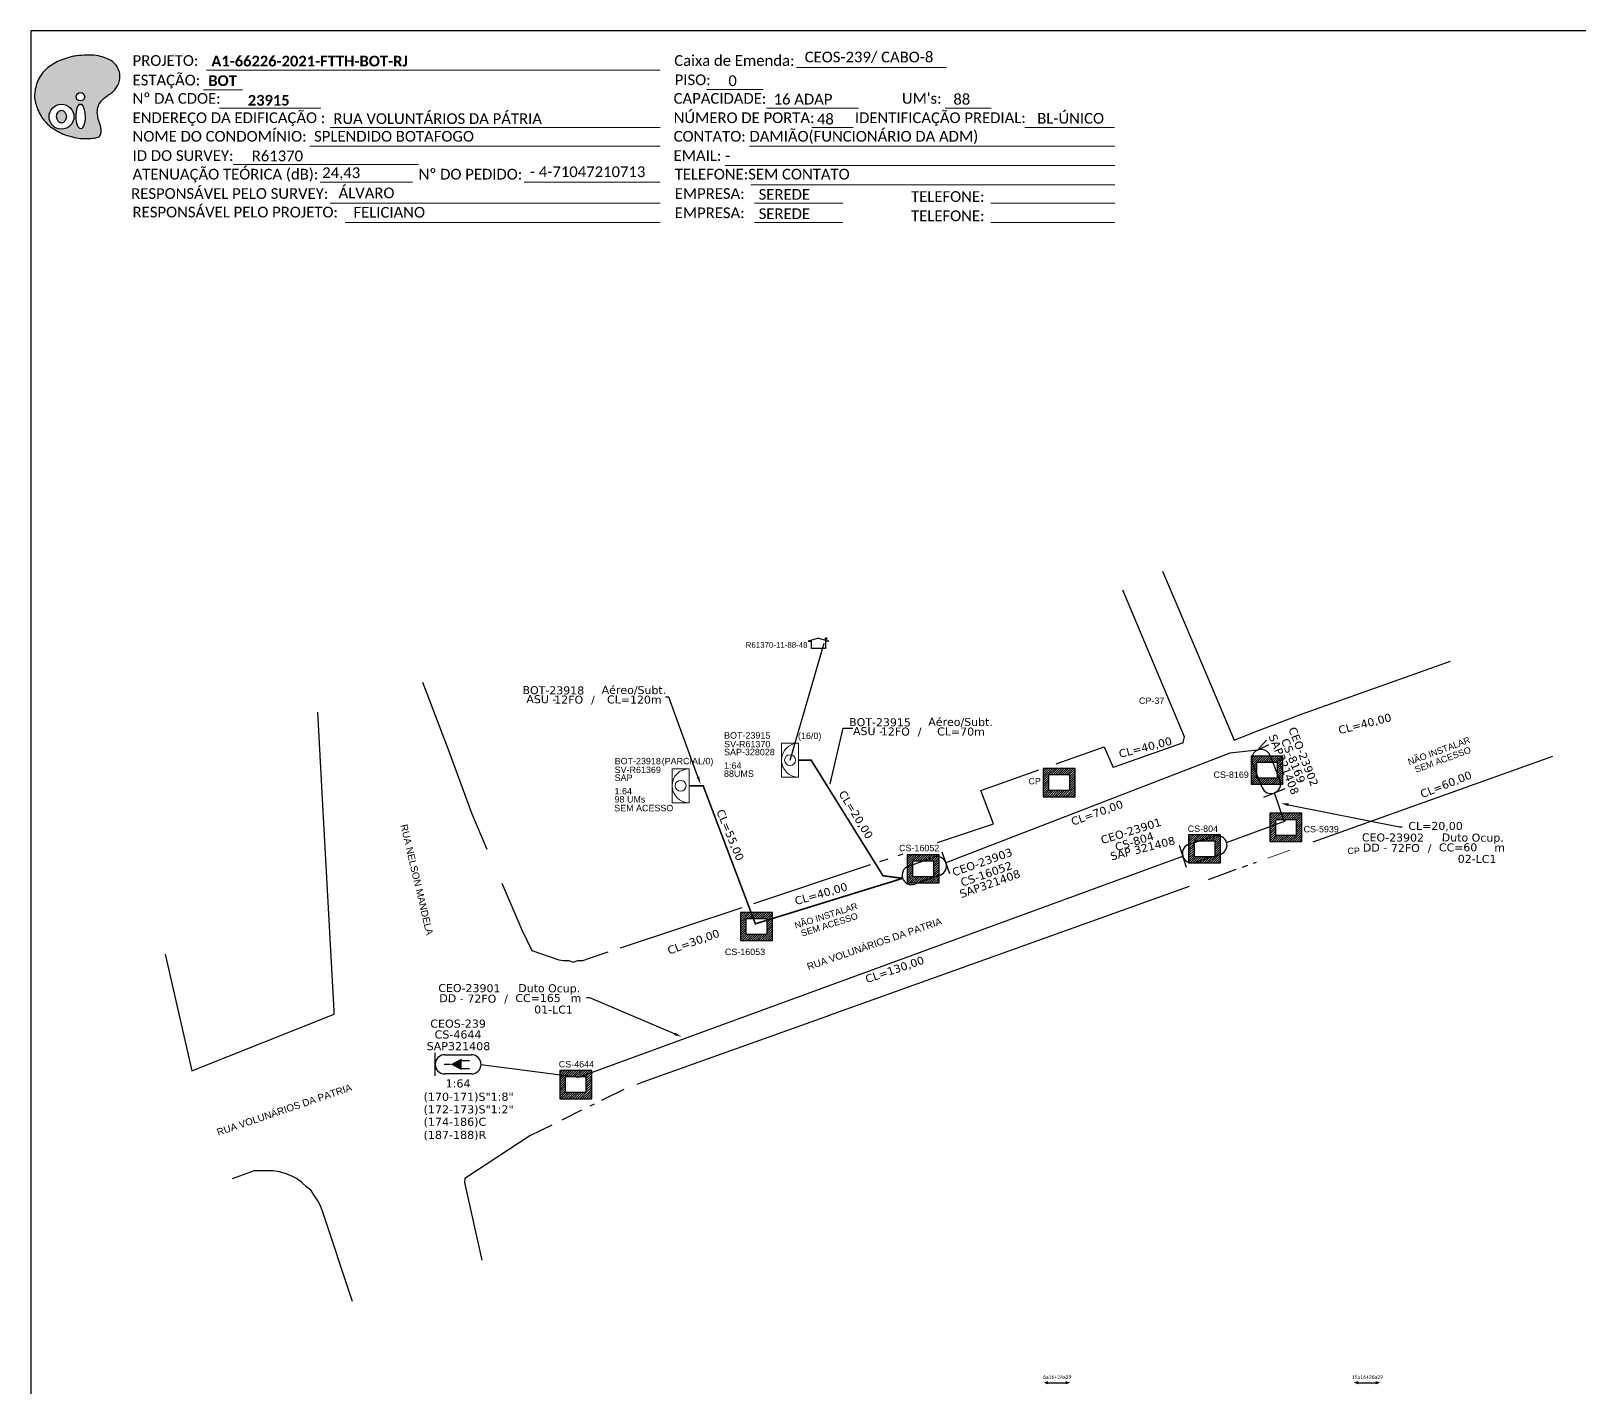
# Model space of a CAD drawing. Header units: metres. Extents: x 0 to 841, y 0 to 594.
# Drawn here: x 0.3 to 319.5, y 314.5 to 594.2 of the extents above; entities that cross this region are included whole.
import ezdxf
from ezdxf import colors
from ezdxf.entities.mleader import LeaderData, LeaderLine
from ezdxf.enums import TextEntityAlignment as Align
from ezdxf.math import Vec2, Vec3

# ---------------------------------------------------------------- set-up
doc = ezdxf.new("R2010")
doc.units = ezdxf.units.M
for name, color, linetype in [('10.1-Caixas Subterrâneas', 5, 'Continuous'), ('20.4-CEOS', 1, 'Continuous'), ('20.5-CEO', 1, 'Continuous'), ('CAP a instalar', 1, 'Continuous'), ('celulas gpon', 7, 'Continuous'), ('label_cabos', 7, 'Continuous'), ('QUADRA', 7, 'Continuous'), ('SETA', 7, 'Continuous'), ('surveys', 7, 'Continuous'), ('Surveys legendas', 7, 'Continuous')]:
    doc.layers.add(name, color=color, linetype=linetype)
for name, color, linetype, lineweight in [("20.0-LEGENDA DOS CDO'S", 1, 'Continuous', 0), ('20.1-CDO_INTERIOR', 1, 'Continuous', 0), ('Segmento Logradouro Texto', 238, 'Continuous', 0)]:
    doc.layers.add(name, color=color, linetype=linetype, lineweight=lineweight)
doc.styles.add('ARIAL', font='arial.ttf')
doc.styles.add('DIGICADE', font='arial.ttf')
doc.styles.add('siredit', font='verdana.ttf')
doc.styles.get("Standard").update_dxf_attribs({"font": 'arial.ttf'})
doc.styles.add('WMF-Calibri0', font='calibri.ttf')
doc.styles.add('WMF-Calibri1', font='calibrib.ttf')
doc.dimstyles.get("Standard").update_dxf_attribs({"dimtxt": 0.18, "dimasz": 0.18, "dimexe": 0.18, "dimexo": 0.0625, "dimgap": 0.09, "dimtad": 0, "dimtih": 1, "dimtoh": 1, "dimdec": 4, "dimzin": 0, "dimdsep": 46, "dimtxsty": 'Standard', "dimcen": 0.09, "dimadec": 0, "dimazin": 0, "dimtfac": 1, "dimtdec": 4, "dimtofl": 0, "dimtmove": 0, "dimatfit": 3, "dimfxl": 0, "dimtolj": 1, "dimtzin": 0, "dimarcsym": 0})

# ---------------------------------------------------------------- blocks, each defined once
blk = doc.blocks.new('OI')
h = blk.add_hatch(color=40)
edge = h.paths.add_edge_path()
edge.add_spline(control_points=[(4.35, -0.67), (3.92, -0.99), (3.26, -1.5), (2.81, -2.59), (2.9, -3.5), (3.06, -4.27), (3.31, -4.85), (3.37, -5.39), (3.4, -5.88), (3.2, -6.4), (2.54, -6.61), (1.65, -6.63), (0.55, -6.67), (-0.56, -6.42), (-1.61, -6.14), (-2.77, -5.61), (-3.92, -4.77), (-4.89, -3.7), (-5.34, -2.65), (-5.6, -1.94), (-5.85, -0.96), (-5.71, 0.47), (-5.1, 2.02), (-4.14, 3.02), (-3.3, 3.61), (-2.37, 4.16), (-1.36, 4.44), (-0.56, 4.7), (0.79, 4.85), (2.24, 4.97), (3.79, 4.57), (4.67, 4.21), (5.44, 3.65), (5.76, 2.99), (6.03, 2.21), (6.01, 1.46), (5.72, 0.64), (5.31, 0.08), (4.88, -0.38), (4.51, -0.55), (4.35, -0.67)], knot_values=[0, 0, 0, 0, 1.60434, 2.417191, 3.427595, 4.282808, 4.776746, 5.304182, 5.888771, 6.258406, 6.858137, 7.79129, 8.986195, 10.124242, 11.187857, 12.242908, 13.953784, 15.414161, 16.515391, 17.349188, 17.675853, 19.552021, 21.515531, 22.568638, 23.63245, 24.621084, 25.782718, 26.745347, 27.142653, 29.870543, 31.004649, 31.921532, 32.709589, 33.801391, 34.042471, 35.192333, 35.971461, 36.628871, 37.254359, 37.836911, 37.836911, 37.836911, 37.836911], degree=3, periodic=0)
h.paths.add_polyline_path([(1.13, -0.87, -1), (-0.04, -0.87, -1)], flags=16)
edge = h.paths.add_edge_path(flags=16)
edge.add_ellipse((0.56, -3.59), major_axis=(-0.02, 1.71), ratio=0.361305, start_angle=0, end_angle=360)
h.paths.add_polyline_path([(-0.36, -3.62, -1), (-3.8, -3.62, -1)], flags=16)
edge = h.paths.add_edge_path(flags=0)
edge.add_ellipse((-2.08, -3.62), major_axis=(0, 0.885), ratio=0.758294, start_angle=0, end_angle=360)
at = {"color": 40}
for centre, radius in [((-2.08, -3.62), 1.72), ((0.54, -0.87), 0.587)]:
    blk.add_circle(centre, radius, dxfattribs=at)
blk.add_ellipse((0.56, -3.59), major_axis=(-0.02, 1.71), ratio=0.361305, dxfattribs=at)
blk.add_ellipse((-2.08, -3.62), major_axis=(0, 0.885), ratio=0.758294, start_param=-3.141592653589792, end_param=3.141592653589792, dxfattribs=at)
at = {"color": 40, "start_tangent": (-0.800898, -0.598801), "end_tangent": (-0.800898, -0.598801)}
blk.add_spline([(4.35, -0.67), (3.2, -1.78), (2.9, -2.54), (2.92, -3.55), (3.12, -4.38), (3.28, -4.85), (3.37, -5.37), (3.35, -5.95), (3.2, -6.29), (2.66, -6.55), (1.73, -6.63), (0.54, -6.62), (-0.58, -6.41), (-1.6, -6.11), (-2.56, -5.67), (-3.95, -4.67), (-4.89, -3.56), (-5.37, -2.56), (-5.64, -1.78), (-5.72, -1.46), (-5.63, 0.42), (-4.84, 2.22), (-4.13, 2.99), (-3.27, 3.62), (-2.4, 4.09), (-1.3, 4.47), (-0.37, 4.72), (0.02, 4.77), (2.75, 4.8), (3.85, 4.53), (4.69, 4.16), (5.31, 3.68), (5.85, 2.73), (5.93, 2.5), (5.94, 1.35), (5.67, 0.62), (5.29, 0.08), (4.84, -0.36), (4.35, -0.67)], degree=3, dxfattribs=at)
blk = doc.blocks.new('*X7')
at = {"color": 0, "linetype": 'Continuous'}
for p, q in [((-1.25, 0.34099), (-0.49099, 1.1)), ((-1.25, 0.517767), (-0.667767, 1.1)), ((-1.25, 0.694544), (-0.844544, 1.1)), ((-1.25, 0.87132), (-1.02132, 1.1)), ((-1.25, 1.048097), (-1.198097, 1.1)), ((-1.25, 0.164214), (-0.8035, 0.610714)), ((-1.25, -0.012563), (-0.8035, 0.433937)), ((-1.25, -0.18934), (-0.8035, 0.25716)), ((-1.25, -0.366117), (-0.8035, 0.080383)), ((-0.789214, 0.625), (-0.314214, 1.1)), ((-0.612437, 0.625), (-0.137437, 1.1)), ((-0.43566, 0.625), (0.03934, 1.1)), ((-0.258883, 0.625), (0.216117, 1.1)), ((-0.082107, 0.625), (0.392893, 1.1)), ((0.09467, 0.625), (0.56967, 1.1)), ((0.271447, 0.625), (0.746447, 1.1)), ((0.448223, 0.625), (0.923223, 1.1)), ((0.625, 0.625), (1.1, 1.1)), ((0.801777, 0.625), (1.25, 1.073223)), ((0.8035, 0.449947), (1.25, 0.896447)), ((0.8035, 0.27317), (1.25, 0.71967)), ((0.8035, 0.096393), (1.25, 0.542893)), ((0.8035, -0.080383), (1.25, 0.366117)), ((0.8035, -0.25716), (1.25, 0.18934)), ((0.8035, -0.433937), (1.25, 0.012563)), ((-1.25, -0.542893), (-0.8035, -0.096393)), ((-1.25, -0.71967), (-0.8035, -0.27317)), ((-1.25, -0.896447), (-0.8035, -0.449947)), ((-1.25, -1.073223), (-0.801777, -0.625)), ((-1.1, -1.1), (-0.625, -0.625)), ((-0.923223, -1.1), (-0.448223, -0.625)), ((-0.746447, -1.1), (-0.271447, -0.625)), ((-0.56967, -1.1), (-0.09467, -0.625)), ((-0.392893, -1.1), (0.082107, -0.625)), ((-0.216117, -1.1), (0.258883, -0.625)), ((-0.03934, -1.1), (0.43566, -0.625)), ((0.137437, -1.1), (0.612437, -0.625)), ((0.314214, -1.1), (0.789214, -0.625)), ((0.49099, -1.1), (1.25, -0.34099)), ((0.667767, -1.1), (1.25, -0.517767)), ((0.8035, -0.610714), (1.25, -0.164214)), ((0.844544, -1.1), (1.25, -0.694544)), ((1.02132, -1.1), (1.25, -0.87132)), ((1.198097, -1.1), (1.25, -1.048097))]:
    blk.add_line(p, q, dxfattribs=at)
blk = doc.blocks.new('MANHOLE_MQ')
at = {"color": 0, "linetype": 'Continuous'}
for p, q in [((0.00000623, 0.00000569), (-0.00000627, 0.00000569)), ((-0.00000627, 0.00000569), (-0.00000627, -0.00000531)), ((-0.00000404, 0.00000331), (0.00000399, 0.00000331)), ((-0.00000404, -0.00000294), (-0.00000404, 0.00000331)), ((0.00000399, 0.00000331), (0.00000399, -0.00000294)), ((0.00000623, -0.00000531), (0.00000623, 0.00000569)), ((-0.00000627, -0.00000531), (0.00000623, -0.00000531)), ((0.00000399, -0.00000294), (-0.00000404, -0.00000294)), ((0.00000399, -0.00000294), (0.00000399, -0.00000294))]:
    blk.add_line(p, q, dxfattribs=at)
at = {"color": 0, "linetype": 'Continuous', "xscale": 5e-06, "yscale": 5e-06, "zscale": 1e-05}
blk.add_blockref('*X7', (-0.00000002, 0.00000019), dxfattribs=at)
blk = doc.blocks.new('*U9')
at = {"layer": '20.4-CEOS', "color": 7, "style": 'siredit'}
for tag, p in [('FIBRAS_SPLITTER', (0, 0)), ('FIBRAS_TOP_C', (0, -4.13)), ('RESERVA_FINAIS', (0, -5.46))]:
    blk.add_attdef(tag, p, '', height=1.01, dxfattribs=at)
for tag, p, flags in [('ID_ATIVIDADE', (0, -6.77), 3), ('FATOR', (0, -8.09), 1), ('QTDE', (0, -9.4), 1), ('FID', (0, -10.71), 1)]:
    blk.add_attdef(tag, p, '', height=1.01, dxfattribs=dict(at, flags=flags))
blk = doc.blocks.new('*U11')
at = {"layer": '20.4-CEOS', "color": 7, "style": 'siredit'}
blk.add_attdef('FIBRAS_SPLITTER', (0, 0), '', height=1.01, dxfattribs=at)
for tag, p, flags in [('ID_ATIVIDADE', (0, -1.48), 3), ('FATOR', (0, -2.79), 1), ('QTDE', (0, -4.11), 1), ('FID', (0, -5.42), 1)]:
    blk.add_attdef(tag, p, '', height=1.01, dxfattribs=dict(at, flags=flags))
blk = doc.blocks.new('CDOI_CT_ESQ')
at = {"layer": '20.1-CDO_INTERIOR', "color": 8, "lineweight": 18}
blk.add_lwpolyline([(-2.12, -2.13), (-2.12, 2.12), (0, 2.12), (0.01, -2.13)], close=True, dxfattribs=at)
blk.add_circle((-1.06, 0), 0.68, dxfattribs=at)
blk.add_arc((0.01, 0), 2.13, 90.0276, 270.0276, dxfattribs=at)
at = {"layer": "20.0-LEGENDA DOS CDO'S", "color": 8, "style": 'ARIAL'}
for tag, p in [('CDO_N', (-9.3, 2.69)), ('SURVEY', (-9.3, 1.6)), ('SAP', (-9.3, 0.61)), ('1:XX', (-9.31, -1.08)), ('UMS', (-9.31, -2.09))]:
    blk.add_attdef(tag, p, '', height=0.8, rotation=359.9724, dxfattribs=at)
blk.add_attdef('FIBRAS_UTILIZADAS', text='', height=0.8, rotation=359.9724, dxfattribs=at).set_placement((-1.59, 2.69), align=Align.CENTER)
blk = doc.blocks.new('LEGENDA DOS CABOS')
at = {"layer": 'label_cabos', "color": 0, "style": 'siredit'}
for tag, p in [('ID', (4.24, 1.63)), ('XX', (14.31, 1.67)), ('TIPO_CABO', (2.74, 0.52)), ('CABO', (6.16, 0.47)), ('/', (9.19, 0.47)), ('METROS', (14.36, 0.47))]:
    blk.add_attdef(tag, text='', height=1, rotation=359.69, dxfattribs=at).set_placement(p, align=Align.MIDDLE_CENTER)
blk = doc.blocks.new('Inst CB DT OCUP CFOA-SM-DD-S-72')
at = {"layer": 'label_cabos', "color": 0, "style": 'siredit'}
for tag, flags, p in [('ID_ATIVIDADE', 3, (1.31, 2.67)), ('FATOR', 1, (11.56, 2.55))]:
    blk.add_attdef(tag, text='', height=1, rotation=359.69, dxfattribs=dict(at, flags=flags)).set_placement(p, align=Align.MIDDLE_CENTER)
for tag, p in [('TIPO_CABO', (1.11, 0)), ('DESTINO_CABO', (3.13, 1.26)), ('CABO', (4.69, -0.05)), ('/', (7.71, -0.05)), ('LANCE', (10.41, 0.02)), ('TIPO_CABO', (13.11, 1.24)), ('UND', (16.46, 0)), ('FID', (13.65, -1.41))]:
    blk.add_attdef(tag, text='', height=1, rotation=359.69, dxfattribs=at).set_placement(p, align=Align.MIDDLE_CENTER)
blk.add_attdef('QTDE', (11.93, -0.45), '', height=1, rotation=359.69, dxfattribs=at)
blk = doc.blocks.new('SURVEY_SURVEY')
for p, q in [((0.0000086, 0.0000127), (-0.000004, 0.000009)), ((-0.000004, 0.000009), (0, 0.000009)), ((0, 0), (0, 0.000009)), ((0.0000086, 0.0000127), (0.0000212, 0.000009)), ((0.0000171, 0.0000132), (0.0000184, 0.0000132)), ((0.0000171, 0.0000103), (0.0000171, 0.0000132)), ((0.0000212, 0.000009), (0.0000172, 0.000009)), ((0.0000172, 0.000009), (0.0000172, 0)), ((0.0000184, 0.0000132), (0.0000184, 0.0000099)), ((0.0000172, 0), (0, 0))]:
    blk.add_line(p, q)

msp = doc.modelspace()

# ---------------------------------------------------------------- linework, layer by layer
at = {"color": 7}
msp.add_lwpolyline([(0.27, 0.17), (841.27, 0.17), (841.27, 594.17), (0.27, 594.17)], close=True, dxfattribs=at)
at = {"lineweight": 0}
for points in [[(36.49, 586.05), (130, 586.05)], [(158.11, 586.65), (189.04, 586.65)], [(35.86, 582.02), (43.92, 582.02)], [(139.6, 582.07), (151.27, 582.07)], [(151.96, 578.24), (170.9, 578.24)], [(61.99, 574.25), (130, 574.25)], [(57.79, 570.42), (130, 570.42)], [(148.41, 570.42), (223.77, 570.42)], [(41.99, 566.65), (80.2, 566.65)], [(143.44, 566.44), (223.77, 566.44)], [(148.72, 562.45), (223.77, 562.45)]]:
    msp.add_lwpolyline(points, dxfattribs=at)
at = {"color": 7, "lineweight": 0}
for points in [[(39.14, 578.24), (60.02, 578.24)], [(188.81, 578.24), (198.25, 578.24)], [(161.3, 574.25), (169.84, 574.25)], [(205.23, 574.25), (223.73, 574.25)], [(59.88, 563), (78.97, 563)], [(102.01, 563), (130.03, 563)], [(61.99, 558.62), (130, 558.62)], [(149.46, 558.62), (167.68, 558.62)], [(198.21, 558.62), (223.77, 558.62)], [(65.05, 554.64), (130, 554.64)], [(149.46, 554.64), (167.68, 554.64)], [(198.21, 554.64), (223.77, 554.64)]]:
    msp.add_lwpolyline(points, dxfattribs=at)
at = {"color": 4}
msp.add_lwpolyline([(156.8, 443.79), (163.83, 467.93)], dxfattribs=at)
for points in [[(242.95, 460.76), (248.39, 447.94), (253.44, 449.89)], [(167.78, 450.4), (169.73, 450.4)]]:
    msp.add_lwpolyline(points)
at = {"layer": '20.1-CDO_INTERIOR', "color": 1, "lineweight": 18}
msp.add_lwpolyline([(155.05, 440.28), (155.04, 447.29), (158.55, 447.3), (158.55, 440.28)], close=True, dxfattribs=at)
msp.add_circle((156.8, 443.79), 1.12, dxfattribs=at)
msp.add_arc((158.55, 443.79), 3.51, 90.0276, 270.0276, dxfattribs=at)
at = {"layer": '20.4-CEOS', "color": 7}
for p, q in [((85.59, 383.02), (91.11, 383.02)), ((91.11, 379.09), (85.59, 379.09))]:
    msp.add_line(p, q, dxfattribs=at)
for points in [[(83.62, 378.68), (83.62, 383.42)], [(86.82, 381.05), (85.5, 381.05)], [(89, 381.83), (90.68, 381.83)], [(89, 380.2), (90.68, 380.2)]]:
    msp.add_lwpolyline(points, dxfattribs=at)
msp.add_lwpolyline([(86.82, 381.05, 0, 2.43, 0), (89.1, 381.05, 2.43, 2.43, 0)], format="xyseb", dxfattribs=at)
for centre, start, end in [((85.59, 381.05), 90, 270), ((91.11, 381.05), 270, 90)]:
    msp.add_arc(centre, 1.97, start, end, dxfattribs=at)
at = {"layer": '20.5-CEO', "color": 7}
for p, q in [((255.79, 444.75), (257.82, 439.59)), ((254.15, 438.14), (252.12, 443.3)), ((239.08, 426.46), (244.36, 428.12)), ((245.54, 424.35), (240.26, 422.69))]:
    msp.add_line(p, q, dxfattribs=at)
at = {"layer": '20.5-CEO', "color": 5}
for p, q in [((181.22, 421.94), (186.44, 423.79)), ((187.76, 420.07), (182.54, 418.22))]:
    msp.add_line(p, q, dxfattribs=at)
at = {"layer": '20.5-CEO', "color": 7}
for points in [[(254.5, 436.16), (258.93, 437.91)], [(237.07, 426.25), (238.5, 421.71)]]:
    msp.add_lwpolyline(points, dxfattribs=at)
at = {"layer": '20.5-CEO', "color": 5}
msp.add_lwpolyline([(189.75, 420.35), (188.16, 424.83)], dxfattribs=at)
at = {"layer": '20.5-CEO', "color": 7}
for centre, start, end in [((253.95, 444.02), 21.5355, 201.5355), ((255.99, 438.87), 201.5355, 21.5355), ((244.95, 426.23), 287.4426, 107.4426), ((239.67, 424.57), 107.4426, 287.4426)]:
    msp.add_arc(centre, 1.97, start, end, dxfattribs=at)
at = {"layer": '20.5-CEO', "color": 5}
for centre, start, end in [((181.88, 420.08), 109.5557, 289.5557), ((187.1, 421.93), 289.5557, 109.5557)]:
    msp.add_arc(centre, 1.97, start, end, dxfattribs=at)
at = {"layer": 'CAP a instalar', "color": 7, "ltscale": 5}
for p, q in [((253.23, 445.86), (255.06, 447.94)), ((253.23, 445.86), (255.54, 447.01)), ((247.47, 445.25), (188.96, 422.59)), ((253.23, 445.86), (247.47, 445.25)), ((258.7, 431.2), (256.71, 437.03)), ((246.84, 426.83), (258.95, 431.24)), ((113.26, 378.41), (237.78, 423.98)), ((93.07, 381.05), (113.26, 378.41))]:
    msp.add_line(p, q, dxfattribs=at)
at = {"layer": 'CAP a instalar', "color": 1, "ltscale": 5}
for p, q in [((161.16, 443.79), (158.55, 443.79)), ((175.99, 419.94), (161.16, 443.79))]:
    msp.add_line(p, q, dxfattribs=at)
at = {"layer": 'CAP a instalar', "ltscale": 5}
msp.add_line((258.95, 431.24), (258.7, 431.2), dxfattribs=at)
at = {"layer": 'CAP a instalar', "color": 8, "ltscale": 5}
msp.add_line((180.02, 419.41), (175.99, 419.94), dxfattribs=at)
at = {"layer": 'CAP a instalar', "color": 1, "ltscale": 5, "const_width": 0.33}
msp.add_lwpolyline([(180.02, 419.41), (175.99, 419.94), (161.16, 443.79), (158.55, 443.79)], dxfattribs=at)
at = {"layer": 'CAP a instalar', "color": 8, "ltscale": 5, "const_width": 0.33}
msp.add_lwpolyline([(180.02, 419.41), (149.66, 410.03), (138.89, 438.5), (135.99, 438.5)], dxfattribs=at)
at = {"layer": 'QUADRA'}
for points in [[(233.63, 482.77), (242.95, 460.76)], [(237.88, 447.33), (237.97, 447.74), (238.15, 448.56), (238.15, 448.56), (238.15, 448.56), (225.4, 478.85)], [(253.44, 449.89), (262.05, 453.21), (293, 464.2)], [(81.02, 459.85), (86.41, 445.64), (91.17, 432.73), (94.31, 425.44)], [(27.96, 403.75), (33.44, 379.72), (62.82, 391.42), (62.77, 392.11), (62.72, 393.32), (60.54, 433.24), (59.44, 453.69)], [(237.88, 447.33), (223.42, 442.3)], [(211.69, 443.02), (221.56, 446.5), (223.42, 442.3)], [(314.03, 444.56), (264.58, 426.87)], [(187.2, 426.83), (198.73, 430.66), (196.17, 437.55), (208.14, 441.77)], [(149.37, 414.24), (173.43, 422.25)], [(175.32, 422.88), (177.04, 423.45)], [(179.12, 424.14), (180.16, 424.49)], [(251.14, 422.06), (250.05, 421.67)], [(252.94, 422.71), (252.3, 422.48)], [(97.34, 418.4), (101.47, 408.81), (103.56, 404.5), (109.13, 402.61), (110.1, 402.44), (111.09, 402.44), (112.11, 402.09), (113.07, 402.44), (114.06, 402.44), (115.43, 402.95), (119.27, 404.23)], [(248.75, 421.21), (243.06, 419.13)], [(239.13, 417.72), (164.69, 391.06)], [(121.83, 405.08), (146.91, 413.42)], [(164.91, 391.14), (126.27, 377.31), (125.2, 376.89)], [(122.5, 375.84), (117.94, 373.6)], [(113.81, 371.57), (109.72, 369.54)], [(116.42, 372.86), (115.53, 372.42)], [(107.71, 368.54), (103.18, 366.29), (89.71, 357.52), (89.68, 356.66), (89.68, 356.66), (93.27, 340.66)], [(66.61, 332.11), (60.4, 350.8), (60, 351.84), (59.44, 352.87), (58.77, 353.9), (58, 355.11), (57.08, 355.8), (56.12, 356.66), (55.04, 357.52), (53.91, 358.03), (52.71, 358.55), (51.46, 358.89), (50.2, 359.07), (48.91, 359.07), (47.6, 359.07), (46.3, 359.07), (41.73, 357.44)]]:
    msp.add_lwpolyline(points, dxfattribs=at)
at = {"layer": 'SETA', "lineweight": 0}
msp.add_line((255.34, 423.57), (259.89, 425.2), dxfattribs=at)
at = {"layer": 'SETA', "elevation": 1.01}
for points in [[(209.67, 315.39), (213.99, 315.39)], [(273.62, 315.39), (277.95, 315.39)]]:
    msp.add_lwpolyline(points, dxfattribs=at)
at = {"layer": 'SETA'}
for points in [[(210.02, 315.73, 1.01), (209.09, 315.39, 1.01), (210.02, 315.06, 1.01)], [(213.65, 315.73, 1.01), (214.57, 315.39, 1.01), (213.65, 315.06, 1.01)], [(273.97, 315.73, 1.01), (273.05, 315.39, 1.01), (273.97, 315.06, 1.01)], [(277.6, 315.73, 1.01), (278.52, 315.39, 1.01), (277.6, 315.06, 1.01)]]:
    msp.add_solid(points, dxfattribs=at)

# ---------------------------------------------------------------- block references
at = {"color": 7, "xscale": 1.494060215586407, "yscale": 1.494060215586409, "zscale": 1.494060215586409, "rotation": 0.153289602394906}
msp.add_blockref('OI', (9.66, 581.9), dxfattribs=at)
at = {"color": 0, "lineweight": 0}
ref = msp.add_blockref('Inst CB DT OCUP CFOA-SM-DD-S-72', (275.96, 425.75), dxfattribs=dict(at, xscale=1.65, yscale=1.65, zscale=1.65))
ref.add_attrib('DESTINO_CABO', 'CEO-23902', dxfattribs={"layer": 'label_cabos', "color": 0, "height": 1.65, "rotation": 359.69, "style": 'siredit'}).set_placement((281.13, 427.83), align=Align.MIDDLE_CENTER)
ref.add_attrib('TIPO_CABO', 'Duto Ocup.', dxfattribs={"layer": 'label_cabos', "color": 0, "height": 1.65, "rotation": 359.69, "style": 'siredit'}).set_placement((297.59, 427.81), align=Align.MIDDLE_CENTER)
ref.add_attrib('/', '/', dxfattribs={"layer": 'label_cabos', "color": 0, "height": 1.65, "rotation": 359.69, "style": 'siredit'}).set_placement((288.69, 425.67), align=Align.MIDDLE_CENTER)
ref.add_attrib('FID', '02-LC1', dxfattribs={"layer": 'label_cabos', "color": 0, "height": 1.65, "rotation": 359.69, "style": 'siredit'}).set_placement((298.48, 423.42), align=Align.MIDDLE_CENTER)
ref.add_attrib('LANCE', 'CC=', dxfattribs={"layer": 'label_cabos', "color": 0, "height": 1.65, "rotation": 359.69, "style": 'siredit'}).set_placement((293.14, 425.79), align=Align.MIDDLE_CENTER)
ref.add_attrib('UND', 'm', dxfattribs={"layer": 'label_cabos', "color": 0, "height": 1.65, "rotation": 359.69, "style": 'siredit'}).set_placement((303.13, 425.75), align=Align.MIDDLE_CENTER)
ref.add_attrib('CABO', '72FO', dxfattribs={"layer": 'label_cabos', "color": 0, "height": 1.65, "rotation": 359.69, "style": 'siredit'}).set_placement((283.69, 425.67), align=Align.MIDDLE_CENTER)
ref.add_attrib('TIPO_CABO', 'DD - ', dxfattribs={"layer": 'label_cabos', "color": 0, "height": 1.65, "rotation": 359.69, "style": 'siredit'}).set_placement((277.8, 425.74), align=Align.MIDDLE_CENTER)
ref.add_attrib('QTDE', '60', (295.64, 425), dxfattribs={"layer": 'label_cabos', "color": 0, "height": 1.65, "rotation": 359.69, "style": 'siredit'})
ref = msp.add_blockref('Inst CB DT OCUP CFOA-SM-DD-S-72', (85.52, 394.68), dxfattribs=dict(at, xscale=1.65, yscale=1.65, zscale=1.65))
ref.add_attrib('DESTINO_CABO', 'CEO-23901', dxfattribs={"layer": 'label_cabos', "color": 0, "height": 1.65, "rotation": 359.69, "style": 'siredit'}).set_placement((90.68, 396.77), align=Align.MIDDLE_CENTER)
ref.add_attrib('TIPO_CABO', 'Duto Ocup.', dxfattribs={"layer": 'label_cabos', "color": 0, "height": 1.65, "rotation": 359.69, "style": 'siredit'}).set_placement((107.14, 396.74), align=Align.MIDDLE_CENTER)
ref.add_attrib('/', '/', dxfattribs={"layer": 'label_cabos', "color": 0, "height": 1.65, "rotation": 359.69, "style": 'siredit'}).set_placement((98.24, 394.6), align=Align.MIDDLE_CENTER)
ref.add_attrib('FID', '01-LC1', dxfattribs={"layer": 'label_cabos', "color": 0, "height": 1.65, "rotation": 359.69, "style": 'siredit'}).set_placement((108.03, 392.35), align=Align.MIDDLE_CENTER)
ref.add_attrib('LANCE', 'CC=', dxfattribs={"layer": 'label_cabos', "color": 0, "height": 1.65, "rotation": 359.69, "style": 'siredit'}).set_placement((102.69, 394.72), align=Align.MIDDLE_CENTER)
ref.add_attrib('UND', 'm', dxfattribs={"layer": 'label_cabos', "color": 0, "height": 1.65, "rotation": 359.69, "style": 'siredit'}).set_placement((112.68, 394.69), align=Align.MIDDLE_CENTER)
ref.add_attrib('CABO', '72FO', dxfattribs={"layer": 'label_cabos', "color": 0, "height": 1.65, "rotation": 359.69, "style": 'siredit'}).set_placement((93.25, 394.6), align=Align.MIDDLE_CENTER)
ref.add_attrib('TIPO_CABO', 'DD - ', dxfattribs={"layer": 'label_cabos', "color": 0, "height": 1.65, "rotation": 359.69, "style": 'siredit'}).set_placement((87.35, 394.68), align=Align.MIDDLE_CENTER)
ref.add_attrib('QTDE', '165', (105.2, 393.93), dxfattribs={"layer": 'label_cabos', "color": 0, "height": 1.65, "rotation": 359.69, "style": 'siredit'})
at = {"layer": '10.1-Caixas Subterrâneas', "color": 30, "xscale": 527649.4646134111, "yscale": 527649.4646134111, "zscale": 527649.4646134111}
for p, rotation in [((255.15, 441.81), 180.0000000000621), ((212.27, 439.25), 180.0000000000619), ((259.06, 430.02), 180.0000000000621), ((242.29, 425.58), 180.0000000000622), ((184.23, 421.47), 180.000000000062), ((149.89, 409.59), 180.000000000062), ((112.59, 376.96), 180.0000000000624)]:
    msp.add_blockref('MANHOLE_MQ', p, dxfattribs=dict(at, rotation=rotation))
at = {"layer": '20.1-CDO_INTERIOR', "xscale": 1.65, "yscale": 1.65, "zscale": 1.65}
msp.add_blockref('CDOI_CT_ESQ', (135.98, 438.5), dxfattribs=at).add_auto_attribs({'CDO_N': 'BOT-23918', 'FIBRAS_UTILIZADAS': '         (PARCIAL/0)', 'SURVEY': 'SV-R61369', 'SAP': 'SAP', '1:XX': '1:64', 'UMS': '98 UMs'})
at = {"layer": '20.4-CEOS', "color": 0, "lineweight": 0}
ref = msp.add_blockref('*U9', (81.23, 373.54), dxfattribs=dict(at, xscale=1.65, yscale=1.65, zscale=1.65))
ref.add_attrib('FIBRAS_SPLITTER', '(170-171)S"1:8"', (81.23, 373.54), dxfattribs={"color": 7, "height": 1.666, "style": 'siredit'})
ref.add_attrib('FIBRAS_TOP_C', '(174-186)C', (81.23, 368.37), dxfattribs={"color": 7, "height": 1.666, "style": 'siredit'})
ref.add_attrib('RESERVA_FINAIS', '(187-188)R', (81.23, 365.67), dxfattribs={"color": 7, "height": 1.666, "style": 'siredit'})
at = {"layer": '20.4-CEOS', "color": 0, "lineweight": 0, "xscale": 1.65, "yscale": 1.65, "zscale": 1.65}
msp.add_blockref('*U11', (81.23, 370.93), dxfattribs=at).add_auto_attribs({'FIBRAS_SPLITTER': '(172-173)S"1:2"'})
at = {"layer": 'label_cabos', "color": 0, "lineweight": 0, "xscale": 1.65, "yscale": 1.65, "zscale": 1.65}
for p, values in [((101, 455.5), {'ID': 'BOT-23918', 'CABO': '12FO', 'METROS': 'CL=120m', 'XX': 'Aéreo/Subt.', '/': '/', 'TIPO_CABO': 'ASU -'}), ((168.36, 448.91), {'ID': 'BOT-23915', 'CABO': '12FO', 'METROS': 'CL=70m', 'XX': 'Aéreo/Subt.', '/': '/', 'TIPO_CABO': 'ASU -'})]:
    msp.add_blockref('LEGENDA DOS CABOS', p, dxfattribs=at).add_auto_attribs(values)
at = {"layer": 'surveys', "color": 255, "xscale": 167055.42520882, "yscale": 167055.42520882, "zscale": 167055.42520882}
msp.add_blockref('SURVEY_SURVEY', (161.24, 466.83), dxfattribs=at)

# ---------------------------------------------------------------- texts
at = {"lineweight": 0, "style": 'WMF-Calibri0'}
for s, height, p in [('PROJETO:', 2.206, (21.23, 586.97)), ('Caixa de Emenda:', 2.2064, (132.93, 586.97)), ('ESTAÇÃO:', 2.206, (21.23, 582.93)), ('PISO:', 2.206, (133.02, 582.99)), ('CAPACIDADE:', 2.2064, (132.8, 579.16)), ('ENDEREÇO DA EDIFICAÇÃO :', 2.2064, (21.23, 575.17)), ('NOME DO CONDOMÍNIO:  SPLENDIDO BOTAFOGO', 2.2064, (21.23, 571.34)), ('CONTATO: DAMIÃO(FUNCIONÁRIO DA ADM)', 2.2064, (132.8, 571.34)), ('ID DO SURVEY:', 2.2064, (21.23, 567.36)), ('R61370', 2.206, (45.8, 567.3)), ('EMAIL: -', 2.206, (132.8, 567.36)), ('ATENUAÇÃO TEÓRICA (dB):', 2.2064, (21.23, 563.53)), ('24,43', 2.206, (60.34, 563.82)), ('TELEFONE:SEM CONTATO', 2.2064, (133.02, 563.53))]:
    msp.add_text(s, height=height, dxfattribs=at).set_placement(p)
for s, height, style, p in [('A1-66226-2021-FTTH-BOT-RJ', 2.2064, 'WMF-Calibri1', (37.47, 586.85)), ('CEOS-239/ CABO-8', 2.2064, 'WMF-Calibri0', (159.83, 587.69)), ('BOT', 2.206, 'WMF-Calibri1', (36.84, 582.82)), ('0', 2.21, 'WMF-Calibri0', (144.09, 582.8)), ('16 ADAP', 2.206, 'WMF-Calibri0', (153.41, 579)), ('RUA VOLUNTÁRIOS DA PÁTRIA', 2.2064, 'WMF-Calibri0', (62.62, 574.98))]:
    msp.add_text(s, height=height, dxfattribs=dict(style=style)).set_placement(p)
at = {"color": 7, "lineweight": 0, "style": 'WMF-Calibri0'}
for s, height, p in [('Nº DA CDOE:', 2.2064, (21.23, 579.16)), ("UM's:", 2.206, (179.87, 579.16)), ('NÚMERO DE PORTA:', 2.2064, (132.8, 575.17)), ('IDENTIFICAÇÃO PREDIAL:', 2.2064, (170.18, 575.17)), ('Nº DO PEDIDO:', 2.2064, (80.21, 563.53)), ('RESPONSÁVEL PELO SURVEY:', 2.2064, (20.93, 559.54)), ('ÁLVARO', 2.206, (63.71, 559.66)), ('EMPRESA:', 2.206, (133.02, 559.54)), ('TELEFONE:', 2.206, (181.76, 558.92)), ('RESPONSÁVEL PELO PROJETO:', 2.2064, (21.23, 555.71)), ('FELICIANO', 2.206, (66.78, 555.67)), ('EMPRESA:', 2.206, (133.02, 555.56)), ('TELEFONE:', 2.206, (181.76, 554.94))]:
    msp.add_text(s, height=height, dxfattribs=at).set_placement(p)
at = {"color": 7, "style": 'WMF-Calibri1'}
msp.add_text('23915', height=2.206, dxfattribs=at).set_placement((49.3, 578.77), align=Align.CENTER)
at = {"color": 7, "style": 'WMF-Calibri0'}
for s, height, p in [('88', 2.206, (190.48, 578.97)), ('BL-ÚNICO', 2.206, (207.78, 575.05)), ('48', 2.206, (162.35, 574.88)), ('- 4-71047210713', 2.2064, (103.17, 564.03)), ('SEREDE', 2.206, (150.33, 559.36)), ('SEREDE', 2.206, (150.33, 555.38))]:
    msp.add_text(s, height=height, dxfattribs=at).set_placement(p)
at = {"color": 8, "style": 'ARIAL'}
for s, rotation, p in [('NÃO INSTALAR', 20.259, (284.51, 442.74)), ('SEM ACESSO', 20.259, (285.91, 441.16)), ('NÃO INSTALAR', 17.7389, (157.98, 409.02)), ('SEM ACESSO', 17.7389, (159.31, 407.39))]:
    msp.add_text(s, height=1.32, rotation=rotation, dxfattribs=at).set_placement(p)
msp.add_text('SEM ACESSO', height=1.32, dxfattribs=at).set_placement((120.54, 433.25))
at = {"char_height": 0.7544, "width": 12.7542, "attachment_point": 5}
for s, insert in [('\\C7;\\fCalibri|b0|i0|c0|p34;6a16+24a29', (211.89, 316.54, 1.01)), ('\\C7;\\fCalibri|b0|i0|c0|p34;15a16+26a29', (275.85, 316.54, 1.01))]:
    msp.add_mtext(s, dxfattribs=dict(at, insert=insert))
at = {"layer": '10.1-Caixas Subterrâneas', "color": 30, "style": 'ARIAL'}
for s, p in [('CP-37', (228.76, 455.38)), ('CS-8169', (244.13, 440.12)), ('CP', (205.95, 438.8)), ('CS-804', (238.81, 428.98)), ('CS-5939', (262.7, 428.89)), ('CS-16052', (179.28, 425)), ('CP', (271.75, 424.43)), ('CS-16053', (143.37, 403.58)), ('CS-4644', (109.11, 380.41))]:
    msp.add_text(s, height=1.32, dxfattribs=at).set_placement(p)
at = {"layer": "20.0-LEGENDA DOS CDO'S", "color": 1, "style": 'ARIAL'}
for tag, p, s in [('SV-R61370', (143.21, 446.43), 'SV-XXXXXX'), ('BOT-23915', (143.2, 448.23), 'CDOI-XXX'), ('SAP-328028', (143.2, 444.8), 'SAP'), ('88UMS', (143.19, 440.34), 'UMs'), ('1:64', (143.19, 442.01), '1:64')]:
    msp.add_attdef(tag, p, s, height=1.32, rotation=359.9724, dxfattribs=at)
msp.add_attdef('(16/0)', text='(XX/YY)', height=1.32, rotation=359.9724, dxfattribs=at).set_placement((160.86, 448.15), align=Align.CENTER)
at = {"layer": '20.4-CEOS', "color": 7, "style": 'siredit'}
for tag, text, p in [('CEOS-239', 'CEOS-XXX', (88.35, 390.28)), ('CS-4644', 'CS-XXXX', (88.35, 388.05)), ('SAP321408', 'SAP 321408', (88.43, 385.63)), ('1:64', '1:64', (88.35, 377.94))]:
    msp.add_attdef(tag, text=text, height=1.666, dxfattribs=at).set_placement(p, align=Align.TOP_CENTER)
at = {"layer": '20.5-CEO', "color": 7, "style": 'siredit'}
for tag, text, height, rotation, p in [('CEO-23902', 'CEO-XXX', 1.666, 291.5355, (263.46, 444.82)), ('SAP321408', 'SAP 321408', 1.673, 291.5355, (259.43, 443.21)), ('CS-8169', 'CS-XXX', 1.673, 291.5355, (261.37, 443.97)), ('CEO-23901', 'CEO-XXX', 1.666, 17.4426, (226.86, 429.97)), ('CS-804', 'CS-XXX', 1.673, 17.4426, (227.56, 427.81))]:
    msp.add_attdef(tag, text=text, height=height, rotation=rotation, dxfattribs=at).set_placement(p, align=Align.TOP_CENTER)
at = {"layer": '20.5-CEO', "color": 5, "style": 'siredit'}
msp.add_attdef('CEO-23903', text='(xx-xx)R', height=1.673, rotation=19.5557, dxfattribs=at).set_placement((196.16, 423.55), align=Align.TOP_CENTER)
for tag, text, flags, p in [('CS-16052', '300022554', 3, (197.01, 421.11)), ('SAP321408', 'XX', 1, (197.73, 419.07))]:
    msp.add_attdef(tag, text=text, height=1.666, rotation=19.5557, dxfattribs=dict(at, flags=flags)).set_placement(p, align=Align.TOP_CENTER)
at = {"layer": 'celulas gpon', "style": 'siredit'}
for s, rotation, p in [('CL=40,00', 14.3542, (270.1, 449.11)), ('CL=40,00', 14.3542, (224.84, 444.24)), ('CL=60,00', 21.9339, (287.16, 435.92)), ('CL=20,00', 301.6815, (166.75, 436.89)), ('CL=70,00', 19.7633, (215.11, 430.26)), ('CL=55,00', 292.3933, (141.58, 433.22)), ('SAP 321408', 14.3542, (223.08, 423.09)), ('CL=40,00', 16.0788, (158.04, 413.89)), ('CL=30,00', 19.5262, (131.88, 403.68)), ('CL=130,00', 18.9168, (172.67, 397.78))]:
    msp.add_text(s, height=1.65, rotation=rotation, dxfattribs=at).set_placement(p)
msp.add_text('CL=20,00', height=1.65, dxfattribs=at).set_placement((284.31, 429.39))
at = {"layer": 'Segmento Logradouro Texto', "color": 7, "linetype": 'Continuous', "char_height": 1.4438, "attachment_point": 1, "style": 'DIGICADE'}
for s, insert, width, rotation in [('\\fArial|b0|i0|c0|p34;\\W1.0000000000;\\T1.0000000000;\\o\\lRUA NELSON MANDELA', (77.86, 430.7), 23.8317, 283.2887), ('\\o\\l\\fArial|b0|i0|c0|p34;\\T1.0000000000;\\W1.0000000000;RUA VOLUNÁRIOS DA PATRIA', (160.12, 401.81), 29.992, 18.9713), ('\\o\\l\\fArial|b0|i0|c0|p34;\\T1.0000000000;\\W1.0000000000;RUA VOLUNÁRIOS DA PATRIA', (38.43, 367.67), 32.6482, 18.7187)]:
    msp.add_mtext(s, dxfattribs=dict(at, insert=insert, width=width, rotation=rotation))
at = {"layer": 'Surveys legendas', "color": 7}
msp.add_text('R61370-11-88-48', height=1.1639, dxfattribs=at).set_placement((147.66, 466.96, -0.03))

# ---------------------------------------------------------------- leaders
msp.add_leader([(165.11, 438.91), (167.78, 450.4)], dimstyle='Standard', override={"dimasz": 0.8})
at = {"layer": 'SETA', "lineweight": 0}
ml = msp.add_multileader_mtext('Standard', dxfattribs=at)
ml.set_content('', color=256)
ml.set_leader_properties()
ml.build(insert=Vec2(0, 0))
ml.multileader.update_dxf_attribs({"text_right_attachment_type": 6, "dogleg_length": 0.594, "arrow_head_size": 1.65})
ctx = ml.context
ctx.base_point, ctx.char_height, ctx.arrow_head_size, ctx.landing_gap_size, ctx.plane_origin, ctx.plane_x_axis = Vec3(134.08, 468.9), 0.297, 1.65, 0.148, Vec3(970402.54, -16030111.84), Vec3(-1, 0)
ctx.right_attachment, ctx.text_align_type = 6, 2
notes = []
notes.append((ctx, [(0, (1, 1, 0), (131.84, 456.74), (-1, 0), 0.594, [(0, [(138.37, 438.78)], 0, [])])]))
ctx.mtext.insert, ctx.mtext.alignment = Vec3(131.1, 457.1), 3
ml = msp.add_multileader_mtext('Standard', dxfattribs=at)
ml.set_content('', color=256)
ml.set_leader_properties()
ml.build(insert=Vec2(0, 0))
ml.multileader.update_dxf_attribs({"text_right_attachment_type": 6, "dogleg_length": 0.594, "arrow_head_size": 1.65})
ctx = ml.context
ctx.base_point, ctx.char_height, ctx.arrow_head_size, ctx.landing_gap_size, ctx.plane_origin = Vec3(278.51, 428.7), 0.297, 1.65, 0.148, Vec3(-969988.25, -16030138.55)
ctx.right_attachment = 6
notes.append((ctx, [(0, (1, 1, 0), (282.45, 430.03), (1, 0), 0.594, [(0, [(258, 434.9)], 0, [])])]))
ctx.mtext.insert = Vec3(283.19, 430.18)
ml = msp.add_multileader_mtext('Standard', dxfattribs=at)
ml.set_content('', color=256)
ml.set_leader_properties()
ml.build(insert=Vec2(0, 0))
ml.multileader.update_dxf_attribs({"text_right_attachment_type": 6, "dogleg_length": 0.594, "arrow_head_size": 1.65})
ctx = ml.context
ctx.base_point, ctx.char_height, ctx.arrow_head_size, ctx.landing_gap_size, ctx.plane_origin, ctx.plane_x_axis = Vec3(114.95, 394.75), 0.297, 1.65, 0.148, Vec3(970386.25, -16030173.83), Vec3(-1, 0)
ctx.right_attachment, ctx.text_align_type = 6, 2
notes.append((ctx, [(0, (1, 1, 0), (115.55, 394.75), (-1, 0), 0.594, [(0, [(134.5, 386.71)], 0, [])])]))
ctx.mtext.insert, ctx.mtext.alignment = Vec3(114.81, 395.1), 3
for ctx, leaders in notes:
    for number, flags, end, landing, length, lines in leaders:
        leader = LeaderData()
        leader.index, (leader.has_last_leader_line, leader.has_dogleg_vector, leader.attachment_direction) = number, flags
        leader.last_leader_point, leader.dogleg_vector, leader.dogleg_length = Vec3(end), Vec3(landing), length
        for number, points, colour, breaks in lines:
            line = LeaderLine()
            line.index, line.vertices, line.color, line.breaks = number, Vec3.list(points), colors.encode_raw_color(colour), breaks
            leader.lines.append(line)
        ctx.leaders.append(leader)

doc.saveas('drawing.dxf')
